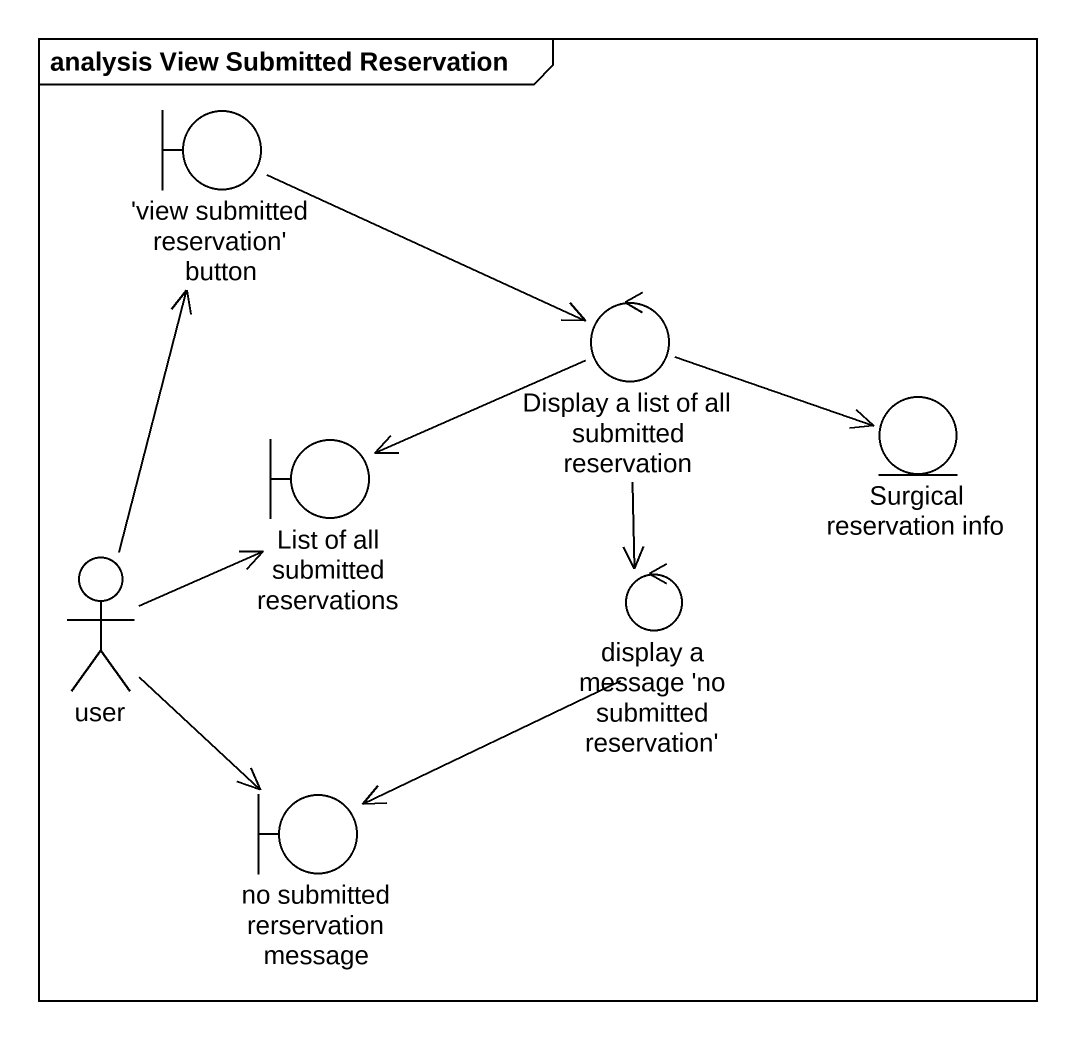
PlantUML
@startuml
mainframe analysis View Submitted Reservation
boundary "'view submitted reservation' button" as view_submitted_reservation
control "Display a list of all submitted reservation" as Display_a_list_of_all
entity "Surgical reservation info" as Surgical_reservation_info
boundary "List of all submitted reservations" as List_of_all_submitted
actor user
control "display a message 'no submitted reservation'" as display_a_message_no
boundary "no submitted rerservation message" as no_submitted_rerservation
view_submitted_reservation -right-> Display_a_list_of_all
Display_a_list_of_all -right-> Surgical_reservation_info
Display_a_list_of_all -left-> List_of_all_submitted
Display_a_list_of_all --> display_a_message_no
user -up-> view_submitted_reservation
user -up-> List_of_all_submitted
user --> no_submitted_rerservation
display_a_message_no --> no_submitted_rerservation
@enduml
